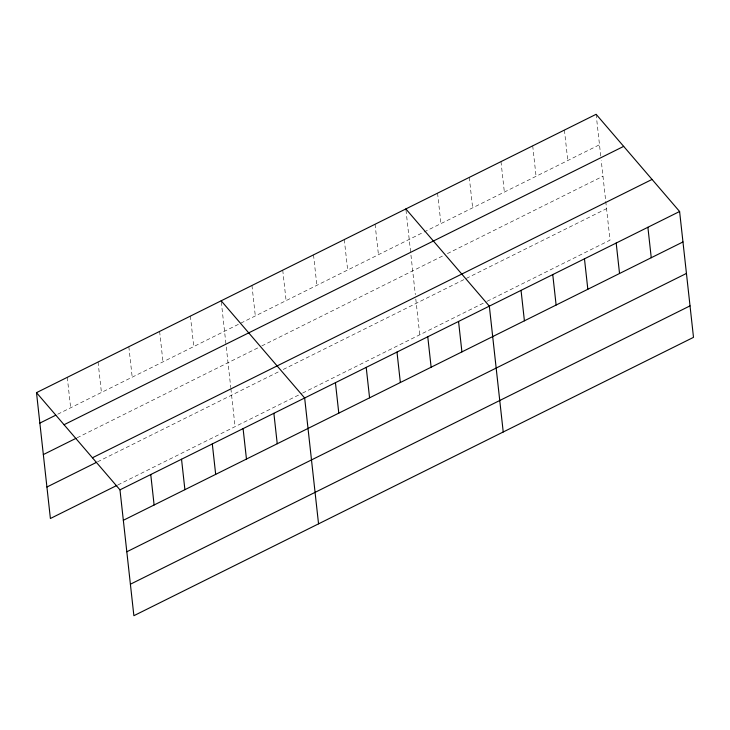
<?xml version="1.0" encoding="UTF-8"?>
<svg xmlns="http://www.w3.org/2000/svg" width="730" height="730" viewBox="0 0 730 730"><rect width="100%" height="100%" fill="white"/><g stroke="black" fill="none" stroke-linecap="round" stroke-linejoin="round"><path stroke-width="0.55" stroke-dasharray="3.65 2.74" d="M57.734 414.211L423.09 232.487M424.084 231.994L599.494 144.75M77.097 437.79L258.794 347.416M261.778 345.938L444.406 255.099M447.38 253.62L602.971 176.231M97.555 461.834L279.252 371.46M283.231 369.48L606.548 208.671M117.913 484.921L301.599 393.561M302.585 393.068L486.153 301.764M487.138 301.271L610.024 240.152L601.228 160.49M596.127 114.3L600.982 158.246M564.418 130.077L567.785 160.527M532.708 145.845L536.066 176.295M500.99 161.622L504.357 192.072M469.28 177.39L472.648 207.84M437.571 193.167L440.929 223.617M405.98 210.067L410.707 252.881M410.954 255.126L415.324 294.655M415.799 298.981L419.75 334.787M375.074 224.247L378.441 254.697M344.295 239.559L347.662 270.009M313.517 254.87L316.875 285.32M282.738 270.173L286.096 300.623M251.959 285.485L255.317 315.935M221.299 301.919L226.026 344.733M226.282 346.987L230.762 387.594M230.881 388.679L235.069 426.649M190.402 316.099L193.76 346.549M159.614 331.411L162.982 361.861M128.836 346.723L132.203 377.173M98.057 362.034L101.424 392.475M67.279 377.337L70.646 407.787"/><path stroke-width="1.09" d="M36.5 392.649L596.127 114.3L679.603 211.499L693.5 337.351L133.873 615.7L119.975 489.848L36.5 392.649L50.397 518.501L116.919 485.413M39.858 423.099L55.745 415.197M64.048 424.723L623.676 146.374M43.335 454.58L76.103 438.283M92.427 457.774L652.063 179.425M46.921 487.019L96.561 462.327M119.975 489.848L679.603 211.499M123.334 520.298L682.97 241.949M126.81 551.78L686.446 273.431M130.396 584.219L690.023 305.87M405.853 208.944L489.328 306.135L503.226 431.987M221.181 300.796L304.656 397.996L318.545 523.839M647.893 227.276L651.251 257.726M616.184 243.044L619.542 273.495M584.465 258.821L587.832 289.272M552.756 274.589L556.114 305.04M521.047 290.367L524.405 320.817M458.549 321.446L461.917 351.897M427.771 336.758L431.129 367.208M396.992 352.07L400.35 382.511M366.214 367.373L369.572 397.823M335.435 382.684L338.793 413.134M273.878 413.299L277.236 443.749M243.09 428.61L246.457 459.06M212.311 443.922L215.679 474.372M181.533 459.225L184.9 489.675M150.754 474.536L154.112 504.987"/></g></svg>
